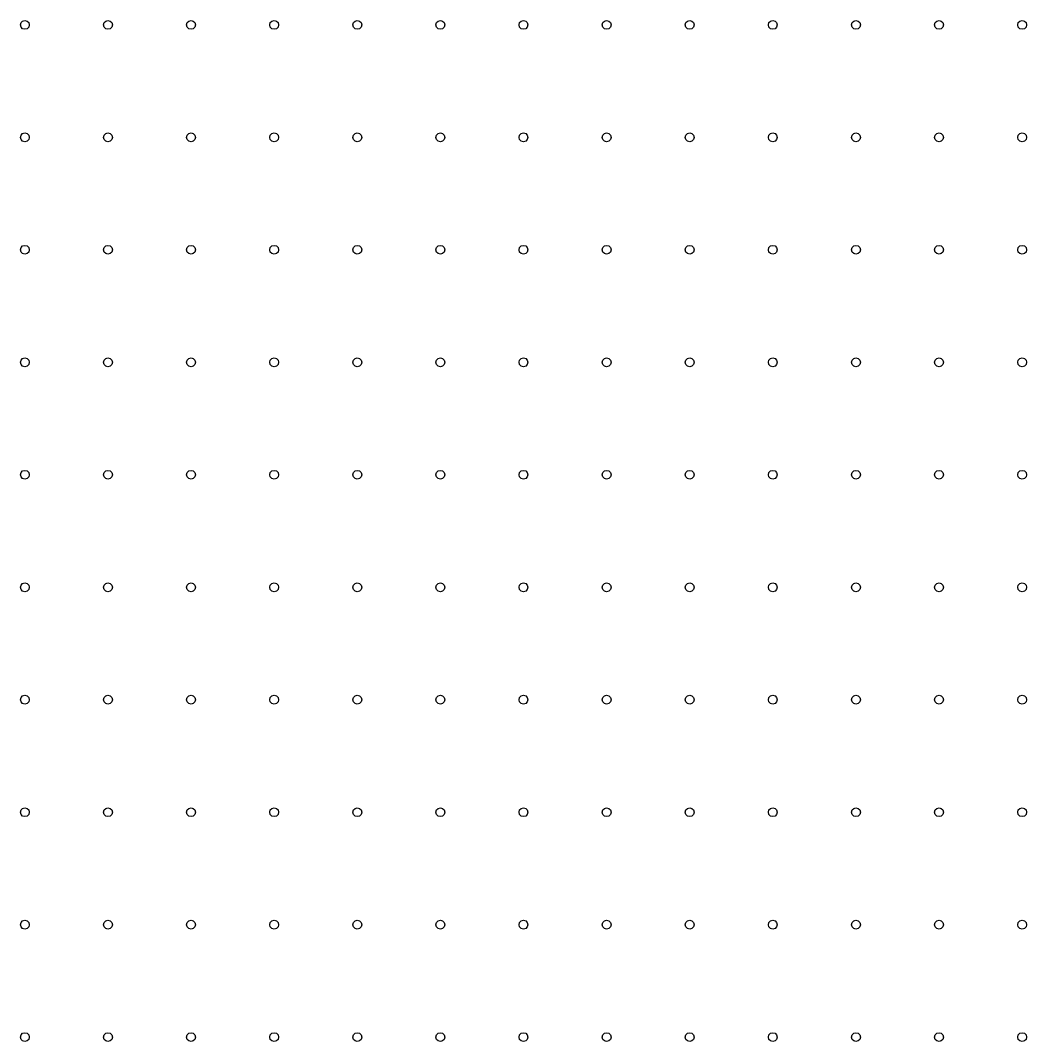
# Model space of a CAD drawing. Extents: x 11 to 212, y 11 to 212.
# Drawn here: x 122.08 to 143.44, y 62.35 to 84.03 of the extents above; entities that cross this region are included whole.
import ezdxf

# ---------------------------------------------------------------- set-up
doc = ezdxf.new("R2010")
doc.units = 0
doc.layers.add('H1', color=7, linetype='continuous')

msp = doc.modelspace()

# ---------------------------------------------------------------- linework, layer by layer
at = {"layer": 'H1'}
for points in [[(122.265, 83.935), (122.252, 83.888), (122.218, 83.854), (122.171, 83.841), (122.124, 83.854), (122.089, 83.888), (122.076, 83.935), (122.089, 83.982), (122.124, 84.017), (122.171, 84.029), (122.218, 84.017), (122.252, 83.982)], [(124.029, 83.935), (124.017, 83.888), (123.982, 83.854), (123.935, 83.841), (123.888, 83.854), (123.854, 83.888), (123.841, 83.935), (123.854, 83.982), (123.888, 84.017), (123.935, 84.029), (123.982, 84.017), (124.017, 83.982)], [(125.794, 83.935), (125.782, 83.888), (125.747, 83.854), (125.7, 83.841), (125.653, 83.854), (125.618, 83.888), (125.606, 83.935), (125.618, 83.982), (125.653, 84.017), (125.7, 84.029), (125.747, 84.017), (125.782, 83.982)], [(127.559, 83.935), (127.546, 83.888), (127.512, 83.854), (127.465, 83.841), (127.418, 83.854), (127.383, 83.888), (127.371, 83.935), (127.383, 83.982), (127.418, 84.017), (127.465, 84.029), (127.512, 84.017), (127.546, 83.982)], [(129.324, 83.935), (129.311, 83.888), (129.276, 83.854), (129.229, 83.841), (129.182, 83.854), (129.148, 83.888), (129.135, 83.935), (129.148, 83.982), (129.182, 84.017), (129.229, 84.029), (129.276, 84.017), (129.311, 83.982)], [(131.088, 83.935), (131.076, 83.888), (131.041, 83.854), (130.994, 83.841), (130.947, 83.854), (130.913, 83.888), (130.9, 83.935), (130.913, 83.982), (130.947, 84.017), (130.994, 84.029), (131.041, 84.017), (131.076, 83.982)], [(132.853, 83.935), (132.84, 83.888), (132.806, 83.854), (132.759, 83.841), (132.712, 83.854), (132.677, 83.888), (132.665, 83.935), (132.677, 83.982), (132.712, 84.017), (132.759, 84.029), (132.806, 84.017), (132.84, 83.982)], [(134.618, 83.935), (134.605, 83.888), (134.571, 83.854), (134.524, 83.841), (134.476, 83.854), (134.442, 83.888), (134.429, 83.935), (134.442, 83.982), (134.476, 84.017), (134.524, 84.029), (134.571, 84.017), (134.605, 83.982)], [(136.382, 83.935), (136.37, 83.888), (136.335, 83.854), (136.288, 83.841), (136.241, 83.854), (136.207, 83.888), (136.194, 83.935), (136.207, 83.982), (136.241, 84.017), (136.288, 84.029), (136.335, 84.017), (136.37, 83.982)], [(138.147, 83.935), (138.134, 83.888), (138.1, 83.854), (138.053, 83.841), (138.006, 83.854), (137.971, 83.888), (137.959, 83.935), (137.971, 83.982), (138.006, 84.017), (138.053, 84.029), (138.1, 84.017), (138.134, 83.982)], [(139.912, 83.935), (139.899, 83.888), (139.865, 83.854), (139.818, 83.841), (139.771, 83.854), (139.736, 83.888), (139.724, 83.935), (139.736, 83.982), (139.771, 84.017), (139.818, 84.029), (139.865, 84.017), (139.899, 83.982)], [(141.676, 83.935), (141.664, 83.888), (141.629, 83.854), (141.582, 83.841), (141.535, 83.854), (141.501, 83.888), (141.488, 83.935), (141.501, 83.982), (141.535, 84.017), (141.582, 84.029), (141.629, 84.017), (141.664, 83.982)], [(143.441, 83.935), (143.429, 83.888), (143.394, 83.854), (143.347, 83.841), (143.3, 83.854), (143.266, 83.888), (143.253, 83.935), (143.266, 83.982), (143.3, 84.017), (143.347, 84.029), (143.394, 84.017), (143.429, 83.982)], [(122.265, 81.547), (122.252, 81.5), (122.218, 81.466), (122.171, 81.453), (122.124, 81.466), (122.089, 81.5), (122.076, 81.547), (122.089, 81.594), (122.124, 81.629), (122.171, 81.641), (122.218, 81.629), (122.252, 81.594)], [(124.029, 81.547), (124.017, 81.5), (123.982, 81.466), (123.935, 81.453), (123.888, 81.466), (123.854, 81.5), (123.841, 81.547), (123.854, 81.594), (123.888, 81.629), (123.935, 81.641), (123.982, 81.629), (124.017, 81.594)], [(125.794, 81.547), (125.782, 81.5), (125.747, 81.466), (125.7, 81.453), (125.653, 81.466), (125.618, 81.5), (125.606, 81.547), (125.618, 81.594), (125.653, 81.629), (125.7, 81.641), (125.747, 81.629), (125.782, 81.594)], [(127.559, 81.547), (127.546, 81.5), (127.512, 81.466), (127.465, 81.453), (127.418, 81.466), (127.383, 81.5), (127.371, 81.547), (127.383, 81.594), (127.418, 81.629), (127.465, 81.641), (127.512, 81.629), (127.546, 81.594)], [(129.324, 81.547), (129.311, 81.5), (129.276, 81.466), (129.229, 81.453), (129.182, 81.466), (129.148, 81.5), (129.135, 81.547), (129.148, 81.594), (129.182, 81.629), (129.229, 81.641), (129.276, 81.629), (129.311, 81.594)], [(131.088, 81.547), (131.076, 81.5), (131.041, 81.466), (130.994, 81.453), (130.947, 81.466), (130.913, 81.5), (130.9, 81.547), (130.913, 81.594), (130.947, 81.629), (130.994, 81.641), (131.041, 81.629), (131.076, 81.594)], [(132.853, 81.547), (132.84, 81.5), (132.806, 81.466), (132.759, 81.453), (132.712, 81.466), (132.677, 81.5), (132.665, 81.547), (132.677, 81.594), (132.712, 81.629), (132.759, 81.641), (132.806, 81.629), (132.84, 81.594)], [(134.618, 81.547), (134.605, 81.5), (134.571, 81.466), (134.524, 81.453), (134.476, 81.466), (134.442, 81.5), (134.429, 81.547), (134.442, 81.594), (134.476, 81.629), (134.524, 81.641), (134.571, 81.629), (134.605, 81.594)], [(136.382, 81.547), (136.37, 81.5), (136.335, 81.466), (136.288, 81.453), (136.241, 81.466), (136.207, 81.5), (136.194, 81.547), (136.207, 81.594), (136.241, 81.629), (136.288, 81.641), (136.335, 81.629), (136.37, 81.594)], [(138.147, 81.547), (138.134, 81.5), (138.1, 81.466), (138.053, 81.453), (138.006, 81.466), (137.971, 81.5), (137.959, 81.547), (137.971, 81.594), (138.006, 81.629), (138.053, 81.641), (138.1, 81.629), (138.134, 81.594)], [(139.912, 81.547), (139.899, 81.5), (139.865, 81.466), (139.818, 81.453), (139.771, 81.466), (139.736, 81.5), (139.724, 81.547), (139.736, 81.594), (139.771, 81.629), (139.818, 81.641), (139.865, 81.629), (139.899, 81.594)], [(141.676, 81.547), (141.664, 81.5), (141.629, 81.466), (141.582, 81.453), (141.535, 81.466), (141.501, 81.5), (141.488, 81.547), (141.501, 81.594), (141.535, 81.629), (141.582, 81.641), (141.629, 81.629), (141.664, 81.594)], [(143.441, 81.547), (143.429, 81.5), (143.394, 81.466), (143.347, 81.453), (143.3, 81.466), (143.266, 81.5), (143.253, 81.547), (143.266, 81.594), (143.3, 81.629), (143.347, 81.641), (143.394, 81.629), (143.429, 81.594)], [(122.265, 79.159), (122.252, 79.112), (122.218, 79.077), (122.171, 79.065), (122.124, 79.077), (122.089, 79.112), (122.076, 79.159), (122.089, 79.206), (122.124, 79.24), (122.171, 79.253), (122.218, 79.24), (122.252, 79.206)], [(124.029, 79.159), (124.017, 79.112), (123.982, 79.077), (123.935, 79.065), (123.888, 79.077), (123.854, 79.112), (123.841, 79.159), (123.854, 79.206), (123.888, 79.24), (123.935, 79.253), (123.982, 79.24), (124.017, 79.206)], [(125.794, 79.159), (125.782, 79.112), (125.747, 79.077), (125.7, 79.065), (125.653, 79.077), (125.618, 79.112), (125.606, 79.159), (125.618, 79.206), (125.653, 79.24), (125.7, 79.253), (125.747, 79.24), (125.782, 79.206)], [(127.559, 79.159), (127.546, 79.112), (127.512, 79.077), (127.465, 79.065), (127.418, 79.077), (127.383, 79.112), (127.371, 79.159), (127.383, 79.206), (127.418, 79.24), (127.465, 79.253), (127.512, 79.24), (127.546, 79.206)], [(129.324, 79.159), (129.311, 79.112), (129.276, 79.077), (129.229, 79.065), (129.182, 79.077), (129.148, 79.112), (129.135, 79.159), (129.148, 79.206), (129.182, 79.24), (129.229, 79.253), (129.276, 79.24), (129.311, 79.206)], [(131.088, 79.159), (131.076, 79.112), (131.041, 79.077), (130.994, 79.065), (130.947, 79.077), (130.913, 79.112), (130.9, 79.159), (130.913, 79.206), (130.947, 79.24), (130.994, 79.253), (131.041, 79.24), (131.076, 79.206)], [(132.853, 79.159), (132.84, 79.112), (132.806, 79.077), (132.759, 79.065), (132.712, 79.077), (132.677, 79.112), (132.665, 79.159), (132.677, 79.206), (132.712, 79.24), (132.759, 79.253), (132.806, 79.24), (132.84, 79.206)], [(134.618, 79.159), (134.605, 79.112), (134.571, 79.077), (134.524, 79.065), (134.476, 79.077), (134.442, 79.112), (134.429, 79.159), (134.442, 79.206), (134.476, 79.24), (134.524, 79.253), (134.571, 79.24), (134.605, 79.206)], [(136.382, 79.159), (136.37, 79.112), (136.335, 79.077), (136.288, 79.065), (136.241, 79.077), (136.207, 79.112), (136.194, 79.159), (136.207, 79.206), (136.241, 79.24), (136.288, 79.253), (136.335, 79.24), (136.37, 79.206)], [(138.147, 79.159), (138.134, 79.112), (138.1, 79.077), (138.053, 79.065), (138.006, 79.077), (137.971, 79.112), (137.959, 79.159), (137.971, 79.206), (138.006, 79.24), (138.053, 79.253), (138.1, 79.24), (138.134, 79.206)], [(139.912, 79.159), (139.899, 79.112), (139.865, 79.077), (139.818, 79.065), (139.771, 79.077), (139.736, 79.112), (139.724, 79.159), (139.736, 79.206), (139.771, 79.24), (139.818, 79.253), (139.865, 79.24), (139.899, 79.206)], [(141.676, 79.159), (141.664, 79.112), (141.629, 79.077), (141.582, 79.065), (141.535, 79.077), (141.501, 79.112), (141.488, 79.159), (141.501, 79.206), (141.535, 79.24), (141.582, 79.253), (141.629, 79.24), (141.664, 79.206)], [(143.441, 79.159), (143.429, 79.112), (143.394, 79.077), (143.347, 79.065), (143.3, 79.077), (143.266, 79.112), (143.253, 79.159), (143.266, 79.206), (143.3, 79.24), (143.347, 79.253), (143.394, 79.24), (143.429, 79.206)], [(122.265, 76.771), (122.252, 76.724), (122.218, 76.689), (122.171, 76.676), (122.124, 76.689), (122.089, 76.724), (122.076, 76.771), (122.089, 76.818), (122.124, 76.852), (122.171, 76.865), (122.218, 76.852), (122.252, 76.818)], [(124.029, 76.771), (124.017, 76.724), (123.982, 76.689), (123.935, 76.676), (123.888, 76.689), (123.854, 76.724), (123.841, 76.771), (123.854, 76.818), (123.888, 76.852), (123.935, 76.865), (123.982, 76.852), (124.017, 76.818)], [(125.794, 76.771), (125.782, 76.724), (125.747, 76.689), (125.7, 76.676), (125.653, 76.689), (125.618, 76.724), (125.606, 76.771), (125.618, 76.818), (125.653, 76.852), (125.7, 76.865), (125.747, 76.852), (125.782, 76.818)], [(127.559, 76.771), (127.546, 76.724), (127.512, 76.689), (127.465, 76.676), (127.418, 76.689), (127.383, 76.724), (127.371, 76.771), (127.383, 76.818), (127.418, 76.852), (127.465, 76.865), (127.512, 76.852), (127.546, 76.818)], [(129.324, 76.771), (129.311, 76.724), (129.276, 76.689), (129.229, 76.676), (129.182, 76.689), (129.148, 76.724), (129.135, 76.771), (129.148, 76.818), (129.182, 76.852), (129.229, 76.865), (129.276, 76.852), (129.311, 76.818)], [(131.088, 76.771), (131.076, 76.724), (131.041, 76.689), (130.994, 76.676), (130.947, 76.689), (130.913, 76.724), (130.9, 76.771), (130.913, 76.818), (130.947, 76.852), (130.994, 76.865), (131.041, 76.852), (131.076, 76.818)], [(132.853, 76.771), (132.84, 76.724), (132.806, 76.689), (132.759, 76.676), (132.712, 76.689), (132.677, 76.724), (132.665, 76.771), (132.677, 76.818), (132.712, 76.852), (132.759, 76.865), (132.806, 76.852), (132.84, 76.818)], [(134.618, 76.771), (134.605, 76.724), (134.571, 76.689), (134.524, 76.676), (134.476, 76.689), (134.442, 76.724), (134.429, 76.771), (134.442, 76.818), (134.476, 76.852), (134.524, 76.865), (134.571, 76.852), (134.605, 76.818)], [(136.382, 76.771), (136.37, 76.724), (136.335, 76.689), (136.288, 76.676), (136.241, 76.689), (136.207, 76.724), (136.194, 76.771), (136.207, 76.818), (136.241, 76.852), (136.288, 76.865), (136.335, 76.852), (136.37, 76.818)], [(138.147, 76.771), (138.134, 76.724), (138.1, 76.689), (138.053, 76.676), (138.006, 76.689), (137.971, 76.724), (137.959, 76.771), (137.971, 76.818), (138.006, 76.852), (138.053, 76.865), (138.1, 76.852), (138.134, 76.818)], [(139.912, 76.771), (139.899, 76.724), (139.865, 76.689), (139.818, 76.676), (139.771, 76.689), (139.736, 76.724), (139.724, 76.771), (139.736, 76.818), (139.771, 76.852), (139.818, 76.865), (139.865, 76.852), (139.899, 76.818)], [(141.676, 76.771), (141.664, 76.724), (141.629, 76.689), (141.582, 76.676), (141.535, 76.689), (141.501, 76.724), (141.488, 76.771), (141.501, 76.818), (141.535, 76.852), (141.582, 76.865), (141.629, 76.852), (141.664, 76.818)], [(143.441, 76.771), (143.429, 76.724), (143.394, 76.689), (143.347, 76.676), (143.3, 76.689), (143.266, 76.724), (143.253, 76.771), (143.266, 76.818), (143.3, 76.852), (143.347, 76.865), (143.394, 76.852), (143.429, 76.818)], [(122.265, 74.382), (122.252, 74.335), (122.218, 74.301), (122.171, 74.288), (122.124, 74.301), (122.089, 74.335), (122.076, 74.382), (122.089, 74.429), (122.124, 74.464), (122.171, 74.476), (122.218, 74.464), (122.252, 74.429)], [(124.029, 74.382), (124.017, 74.335), (123.982, 74.301), (123.935, 74.288), (123.888, 74.301), (123.854, 74.335), (123.841, 74.382), (123.854, 74.429), (123.888, 74.464), (123.935, 74.476), (123.982, 74.464), (124.017, 74.429)], [(125.794, 74.382), (125.782, 74.335), (125.747, 74.301), (125.7, 74.288), (125.653, 74.301), (125.618, 74.335), (125.606, 74.382), (125.618, 74.429), (125.653, 74.464), (125.7, 74.476), (125.747, 74.464), (125.782, 74.429)], [(127.559, 74.382), (127.546, 74.335), (127.512, 74.301), (127.465, 74.288), (127.418, 74.301), (127.383, 74.335), (127.371, 74.382), (127.383, 74.429), (127.418, 74.464), (127.465, 74.476), (127.512, 74.464), (127.546, 74.429)], [(129.324, 74.382), (129.311, 74.335), (129.276, 74.301), (129.229, 74.288), (129.182, 74.301), (129.148, 74.335), (129.135, 74.382), (129.148, 74.429), (129.182, 74.464), (129.229, 74.476), (129.276, 74.464), (129.311, 74.429)], [(131.088, 74.382), (131.076, 74.335), (131.041, 74.301), (130.994, 74.288), (130.947, 74.301), (130.913, 74.335), (130.9, 74.382), (130.913, 74.429), (130.947, 74.464), (130.994, 74.476), (131.041, 74.464), (131.076, 74.429)], [(132.853, 74.382), (132.84, 74.335), (132.806, 74.301), (132.759, 74.288), (132.712, 74.301), (132.677, 74.335), (132.665, 74.382), (132.677, 74.429), (132.712, 74.464), (132.759, 74.476), (132.806, 74.464), (132.84, 74.429)], [(134.618, 74.382), (134.605, 74.335), (134.571, 74.301), (134.524, 74.288), (134.476, 74.301), (134.442, 74.335), (134.429, 74.382), (134.442, 74.429), (134.476, 74.464), (134.524, 74.476), (134.571, 74.464), (134.605, 74.429)], [(136.382, 74.382), (136.37, 74.335), (136.335, 74.301), (136.288, 74.288), (136.241, 74.301), (136.207, 74.335), (136.194, 74.382), (136.207, 74.429), (136.241, 74.464), (136.288, 74.476), (136.335, 74.464), (136.37, 74.429)], [(138.147, 74.382), (138.134, 74.335), (138.1, 74.301), (138.053, 74.288), (138.006, 74.301), (137.971, 74.335), (137.959, 74.382), (137.971, 74.429), (138.006, 74.464), (138.053, 74.476), (138.1, 74.464), (138.134, 74.429)], [(139.912, 74.382), (139.899, 74.335), (139.865, 74.301), (139.818, 74.288), (139.771, 74.301), (139.736, 74.335), (139.724, 74.382), (139.736, 74.429), (139.771, 74.464), (139.818, 74.476), (139.865, 74.464), (139.899, 74.429)], [(141.676, 74.382), (141.664, 74.335), (141.629, 74.301), (141.582, 74.288), (141.535, 74.301), (141.501, 74.335), (141.488, 74.382), (141.501, 74.429), (141.535, 74.464), (141.582, 74.476), (141.629, 74.464), (141.664, 74.429)], [(143.441, 74.382), (143.429, 74.335), (143.394, 74.301), (143.347, 74.288), (143.3, 74.301), (143.266, 74.335), (143.253, 74.382), (143.266, 74.429), (143.3, 74.464), (143.347, 74.476), (143.394, 74.464), (143.429, 74.429)], [(122.265, 71.994), (122.252, 71.947), (122.218, 71.913), (122.171, 71.9), (122.124, 71.913), (122.089, 71.947), (122.076, 71.994), (122.089, 72.041), (122.124, 72.076), (122.171, 72.088), (122.218, 72.076), (122.252, 72.041)], [(124.029, 71.994), (124.017, 71.947), (123.982, 71.913), (123.935, 71.9), (123.888, 71.913), (123.854, 71.947), (123.841, 71.994), (123.854, 72.041), (123.888, 72.076), (123.935, 72.088), (123.982, 72.076), (124.017, 72.041)], [(125.794, 71.994), (125.782, 71.947), (125.747, 71.913), (125.7, 71.9), (125.653, 71.913), (125.618, 71.947), (125.606, 71.994), (125.618, 72.041), (125.653, 72.076), (125.7, 72.088), (125.747, 72.076), (125.782, 72.041)], [(127.559, 71.994), (127.546, 71.947), (127.512, 71.913), (127.465, 71.9), (127.418, 71.913), (127.383, 71.947), (127.371, 71.994), (127.383, 72.041), (127.418, 72.076), (127.465, 72.088), (127.512, 72.076), (127.546, 72.041)], [(129.324, 71.994), (129.311, 71.947), (129.276, 71.913), (129.229, 71.9), (129.182, 71.913), (129.148, 71.947), (129.135, 71.994), (129.148, 72.041), (129.182, 72.076), (129.229, 72.088), (129.276, 72.076), (129.311, 72.041)], [(131.088, 71.994), (131.076, 71.947), (131.041, 71.913), (130.994, 71.9), (130.947, 71.913), (130.913, 71.947), (130.9, 71.994), (130.913, 72.041), (130.947, 72.076), (130.994, 72.088), (131.041, 72.076), (131.076, 72.041)], [(132.853, 71.994), (132.84, 71.947), (132.806, 71.913), (132.759, 71.9), (132.712, 71.913), (132.677, 71.947), (132.665, 71.994), (132.677, 72.041), (132.712, 72.076), (132.759, 72.088), (132.806, 72.076), (132.84, 72.041)], [(134.618, 71.994), (134.605, 71.947), (134.571, 71.913), (134.524, 71.9), (134.476, 71.913), (134.442, 71.947), (134.429, 71.994), (134.442, 72.041), (134.476, 72.076), (134.524, 72.088), (134.571, 72.076), (134.605, 72.041)], [(136.382, 71.994), (136.37, 71.947), (136.335, 71.913), (136.288, 71.9), (136.241, 71.913), (136.207, 71.947), (136.194, 71.994), (136.207, 72.041), (136.241, 72.076), (136.288, 72.088), (136.335, 72.076), (136.37, 72.041)], [(138.147, 71.994), (138.134, 71.947), (138.1, 71.913), (138.053, 71.9), (138.006, 71.913), (137.971, 71.947), (137.959, 71.994), (137.971, 72.041), (138.006, 72.076), (138.053, 72.088), (138.1, 72.076), (138.134, 72.041)], [(139.912, 71.994), (139.899, 71.947), (139.865, 71.913), (139.818, 71.9), (139.771, 71.913), (139.736, 71.947), (139.724, 71.994), (139.736, 72.041), (139.771, 72.076), (139.818, 72.088), (139.865, 72.076), (139.899, 72.041)], [(141.676, 71.994), (141.664, 71.947), (141.629, 71.913), (141.582, 71.9), (141.535, 71.913), (141.501, 71.947), (141.488, 71.994), (141.501, 72.041), (141.535, 72.076), (141.582, 72.088), (141.629, 72.076), (141.664, 72.041)], [(143.441, 71.994), (143.429, 71.947), (143.394, 71.913), (143.347, 71.9), (143.3, 71.913), (143.266, 71.947), (143.253, 71.994), (143.266, 72.041), (143.3, 72.076), (143.347, 72.088), (143.394, 72.076), (143.429, 72.041)], [(122.265, 69.606), (122.252, 69.559), (122.218, 69.524), (122.171, 69.512), (122.124, 69.524), (122.089, 69.559), (122.076, 69.606), (122.089, 69.653), (122.124, 69.687), (122.171, 69.7), (122.218, 69.687), (122.252, 69.653)], [(124.029, 69.606), (124.017, 69.559), (123.982, 69.524), (123.935, 69.512), (123.888, 69.524), (123.854, 69.559), (123.841, 69.606), (123.854, 69.653), (123.888, 69.687), (123.935, 69.7), (123.982, 69.687), (124.017, 69.653)], [(125.794, 69.606), (125.782, 69.559), (125.747, 69.524), (125.7, 69.512), (125.653, 69.524), (125.618, 69.559), (125.606, 69.606), (125.618, 69.653), (125.653, 69.687), (125.7, 69.7), (125.747, 69.687), (125.782, 69.653)], [(127.559, 69.606), (127.546, 69.559), (127.512, 69.524), (127.465, 69.512), (127.418, 69.524), (127.383, 69.559), (127.371, 69.606), (127.383, 69.653), (127.418, 69.687), (127.465, 69.7), (127.512, 69.687), (127.546, 69.653)], [(129.324, 69.606), (129.311, 69.559), (129.276, 69.524), (129.229, 69.512), (129.182, 69.524), (129.148, 69.559), (129.135, 69.606), (129.148, 69.653), (129.182, 69.687), (129.229, 69.7), (129.276, 69.687), (129.311, 69.653)], [(131.088, 69.606), (131.076, 69.559), (131.041, 69.524), (130.994, 69.512), (130.947, 69.524), (130.913, 69.559), (130.9, 69.606), (130.913, 69.653), (130.947, 69.687), (130.994, 69.7), (131.041, 69.687), (131.076, 69.653)], [(132.853, 69.606), (132.84, 69.559), (132.806, 69.524), (132.759, 69.512), (132.712, 69.524), (132.677, 69.559), (132.665, 69.606), (132.677, 69.653), (132.712, 69.687), (132.759, 69.7), (132.806, 69.687), (132.84, 69.653)], [(134.618, 69.606), (134.605, 69.559), (134.571, 69.524), (134.524, 69.512), (134.476, 69.524), (134.442, 69.559), (134.429, 69.606), (134.442, 69.653), (134.476, 69.687), (134.524, 69.7), (134.571, 69.687), (134.605, 69.653)], [(136.382, 69.606), (136.37, 69.559), (136.335, 69.524), (136.288, 69.512), (136.241, 69.524), (136.207, 69.559), (136.194, 69.606), (136.207, 69.653), (136.241, 69.687), (136.288, 69.7), (136.335, 69.687), (136.37, 69.653)], [(138.147, 69.606), (138.134, 69.559), (138.1, 69.524), (138.053, 69.512), (138.006, 69.524), (137.971, 69.559), (137.959, 69.606), (137.971, 69.653), (138.006, 69.687), (138.053, 69.7), (138.1, 69.687), (138.134, 69.653)], [(139.912, 69.606), (139.899, 69.559), (139.865, 69.524), (139.818, 69.512), (139.771, 69.524), (139.736, 69.559), (139.724, 69.606), (139.736, 69.653), (139.771, 69.687), (139.818, 69.7), (139.865, 69.687), (139.899, 69.653)], [(141.676, 69.606), (141.664, 69.559), (141.629, 69.524), (141.582, 69.512), (141.535, 69.524), (141.501, 69.559), (141.488, 69.606), (141.501, 69.653), (141.535, 69.687), (141.582, 69.7), (141.629, 69.687), (141.664, 69.653)], [(143.441, 69.606), (143.429, 69.559), (143.394, 69.524), (143.347, 69.512), (143.3, 69.524), (143.266, 69.559), (143.253, 69.606), (143.266, 69.653), (143.3, 69.687), (143.347, 69.7), (143.394, 69.687), (143.429, 69.653)], [(122.265, 67.218), (122.252, 67.171), (122.218, 67.136), (122.171, 67.124), (122.124, 67.136), (122.089, 67.171), (122.076, 67.218), (122.089, 67.265), (122.124, 67.299), (122.171, 67.312), (122.218, 67.299), (122.252, 67.265)], [(124.029, 67.218), (124.017, 67.171), (123.982, 67.136), (123.935, 67.124), (123.888, 67.136), (123.854, 67.171), (123.841, 67.218), (123.854, 67.265), (123.888, 67.299), (123.935, 67.312), (123.982, 67.299), (124.017, 67.265)], [(125.794, 67.218), (125.782, 67.171), (125.747, 67.136), (125.7, 67.124), (125.653, 67.136), (125.618, 67.171), (125.606, 67.218), (125.618, 67.265), (125.653, 67.299), (125.7, 67.312), (125.747, 67.299), (125.782, 67.265)], [(127.559, 67.218), (127.546, 67.171), (127.512, 67.136), (127.465, 67.124), (127.418, 67.136), (127.383, 67.171), (127.371, 67.218), (127.383, 67.265), (127.418, 67.299), (127.465, 67.312), (127.512, 67.299), (127.546, 67.265)], [(129.324, 67.218), (129.311, 67.171), (129.276, 67.136), (129.229, 67.124), (129.182, 67.136), (129.148, 67.171), (129.135, 67.218), (129.148, 67.265), (129.182, 67.299), (129.229, 67.312), (129.276, 67.299), (129.311, 67.265)], [(131.088, 67.218), (131.076, 67.171), (131.041, 67.136), (130.994, 67.124), (130.947, 67.136), (130.913, 67.171), (130.9, 67.218), (130.913, 67.265), (130.947, 67.299), (130.994, 67.312), (131.041, 67.299), (131.076, 67.265)], [(132.853, 67.218), (132.84, 67.171), (132.806, 67.136), (132.759, 67.124), (132.712, 67.136), (132.677, 67.171), (132.665, 67.218), (132.677, 67.265), (132.712, 67.299), (132.759, 67.312), (132.806, 67.299), (132.84, 67.265)], [(134.618, 67.218), (134.605, 67.171), (134.571, 67.136), (134.524, 67.124), (134.476, 67.136), (134.442, 67.171), (134.429, 67.218), (134.442, 67.265), (134.476, 67.299), (134.524, 67.312), (134.571, 67.299), (134.605, 67.265)], [(136.382, 67.218), (136.37, 67.171), (136.335, 67.136), (136.288, 67.124), (136.241, 67.136), (136.207, 67.171), (136.194, 67.218), (136.207, 67.265), (136.241, 67.299), (136.288, 67.312), (136.335, 67.299), (136.37, 67.265)], [(138.147, 67.218), (138.134, 67.171), (138.1, 67.136), (138.053, 67.124), (138.006, 67.136), (137.971, 67.171), (137.959, 67.218), (137.971, 67.265), (138.006, 67.299), (138.053, 67.312), (138.1, 67.299), (138.134, 67.265)], [(139.912, 67.218), (139.899, 67.171), (139.865, 67.136), (139.818, 67.124), (139.771, 67.136), (139.736, 67.171), (139.724, 67.218), (139.736, 67.265), (139.771, 67.299), (139.818, 67.312), (139.865, 67.299), (139.899, 67.265)], [(141.676, 67.218), (141.664, 67.171), (141.629, 67.136), (141.582, 67.124), (141.535, 67.136), (141.501, 67.171), (141.488, 67.218), (141.501, 67.265), (141.535, 67.299), (141.582, 67.312), (141.629, 67.299), (141.664, 67.265)], [(143.441, 67.218), (143.429, 67.171), (143.394, 67.136), (143.347, 67.124), (143.3, 67.136), (143.266, 67.171), (143.253, 67.218), (143.266, 67.265), (143.3, 67.299), (143.347, 67.312), (143.394, 67.299), (143.429, 67.265)], [(122.265, 64.829), (122.252, 64.782), (122.218, 64.748), (122.171, 64.735), (122.124, 64.748), (122.089, 64.782), (122.076, 64.829), (122.089, 64.876), (122.124, 64.911), (122.171, 64.924), (122.218, 64.911), (122.252, 64.876)], [(124.029, 64.829), (124.017, 64.782), (123.982, 64.748), (123.935, 64.735), (123.888, 64.748), (123.854, 64.782), (123.841, 64.829), (123.854, 64.876), (123.888, 64.911), (123.935, 64.924), (123.982, 64.911), (124.017, 64.876)], [(125.794, 64.829), (125.782, 64.782), (125.747, 64.748), (125.7, 64.735), (125.653, 64.748), (125.618, 64.782), (125.606, 64.829), (125.618, 64.876), (125.653, 64.911), (125.7, 64.924), (125.747, 64.911), (125.782, 64.876)], [(127.559, 64.829), (127.546, 64.782), (127.512, 64.748), (127.465, 64.735), (127.418, 64.748), (127.383, 64.782), (127.371, 64.829), (127.383, 64.876), (127.418, 64.911), (127.465, 64.924), (127.512, 64.911), (127.546, 64.876)], [(129.324, 64.829), (129.311, 64.782), (129.276, 64.748), (129.229, 64.735), (129.182, 64.748), (129.148, 64.782), (129.135, 64.829), (129.148, 64.876), (129.182, 64.911), (129.229, 64.924), (129.276, 64.911), (129.311, 64.876)], [(131.088, 64.829), (131.076, 64.782), (131.041, 64.748), (130.994, 64.735), (130.947, 64.748), (130.913, 64.782), (130.9, 64.829), (130.913, 64.876), (130.947, 64.911), (130.994, 64.924), (131.041, 64.911), (131.076, 64.876)], [(132.853, 64.829), (132.84, 64.782), (132.806, 64.748), (132.759, 64.735), (132.712, 64.748), (132.677, 64.782), (132.665, 64.829), (132.677, 64.876), (132.712, 64.911), (132.759, 64.924), (132.806, 64.911), (132.84, 64.876)], [(134.618, 64.829), (134.605, 64.782), (134.571, 64.748), (134.524, 64.735), (134.476, 64.748), (134.442, 64.782), (134.429, 64.829), (134.442, 64.876), (134.476, 64.911), (134.524, 64.924), (134.571, 64.911), (134.605, 64.876)], [(136.382, 64.829), (136.37, 64.782), (136.335, 64.748), (136.288, 64.735), (136.241, 64.748), (136.207, 64.782), (136.194, 64.829), (136.207, 64.876), (136.241, 64.911), (136.288, 64.924), (136.335, 64.911), (136.37, 64.876)], [(138.147, 64.829), (138.134, 64.782), (138.1, 64.748), (138.053, 64.735), (138.006, 64.748), (137.971, 64.782), (137.959, 64.829), (137.971, 64.876), (138.006, 64.911), (138.053, 64.924), (138.1, 64.911), (138.134, 64.876)], [(139.912, 64.829), (139.899, 64.782), (139.865, 64.748), (139.818, 64.735), (139.771, 64.748), (139.736, 64.782), (139.724, 64.829), (139.736, 64.876), (139.771, 64.911), (139.818, 64.924), (139.865, 64.911), (139.899, 64.876)], [(141.676, 64.829), (141.664, 64.782), (141.629, 64.748), (141.582, 64.735), (141.535, 64.748), (141.501, 64.782), (141.488, 64.829), (141.501, 64.876), (141.535, 64.911), (141.582, 64.924), (141.629, 64.911), (141.664, 64.876)], [(143.441, 64.829), (143.429, 64.782), (143.394, 64.748), (143.347, 64.735), (143.3, 64.748), (143.266, 64.782), (143.253, 64.829), (143.266, 64.876), (143.3, 64.911), (143.347, 64.924), (143.394, 64.911), (143.429, 64.876)], [(122.265, 62.441), (122.252, 62.394), (122.218, 62.36), (122.171, 62.347), (122.124, 62.36), (122.089, 62.394), (122.076, 62.441), (122.089, 62.488), (122.124, 62.523), (122.171, 62.535), (122.218, 62.523), (122.252, 62.488)], [(124.029, 62.441), (124.017, 62.394), (123.982, 62.36), (123.935, 62.347), (123.888, 62.36), (123.854, 62.394), (123.841, 62.441), (123.854, 62.488), (123.888, 62.523), (123.935, 62.535), (123.982, 62.523), (124.017, 62.488)], [(125.794, 62.441), (125.782, 62.394), (125.747, 62.36), (125.7, 62.347), (125.653, 62.36), (125.618, 62.394), (125.606, 62.441), (125.618, 62.488), (125.653, 62.523), (125.7, 62.535), (125.747, 62.523), (125.782, 62.488)], [(127.559, 62.441), (127.546, 62.394), (127.512, 62.36), (127.465, 62.347), (127.418, 62.36), (127.383, 62.394), (127.371, 62.441), (127.383, 62.488), (127.418, 62.523), (127.465, 62.535), (127.512, 62.523), (127.546, 62.488)], [(129.324, 62.441), (129.311, 62.394), (129.276, 62.36), (129.229, 62.347), (129.182, 62.36), (129.148, 62.394), (129.135, 62.441), (129.148, 62.488), (129.182, 62.523), (129.229, 62.535), (129.276, 62.523), (129.311, 62.488)], [(131.088, 62.441), (131.076, 62.394), (131.041, 62.36), (130.994, 62.347), (130.947, 62.36), (130.913, 62.394), (130.9, 62.441), (130.913, 62.488), (130.947, 62.523), (130.994, 62.535), (131.041, 62.523), (131.076, 62.488)], [(132.853, 62.441), (132.84, 62.394), (132.806, 62.36), (132.759, 62.347), (132.712, 62.36), (132.677, 62.394), (132.665, 62.441), (132.677, 62.488), (132.712, 62.523), (132.759, 62.535), (132.806, 62.523), (132.84, 62.488)], [(134.618, 62.441), (134.605, 62.394), (134.571, 62.36), (134.524, 62.347), (134.476, 62.36), (134.442, 62.394), (134.429, 62.441), (134.442, 62.488), (134.476, 62.523), (134.524, 62.535), (134.571, 62.523), (134.605, 62.488)], [(136.382, 62.441), (136.37, 62.394), (136.335, 62.36), (136.288, 62.347), (136.241, 62.36), (136.207, 62.394), (136.194, 62.441), (136.207, 62.488), (136.241, 62.523), (136.288, 62.535), (136.335, 62.523), (136.37, 62.488)], [(138.147, 62.441), (138.134, 62.394), (138.1, 62.36), (138.053, 62.347), (138.006, 62.36), (137.971, 62.394), (137.959, 62.441), (137.971, 62.488), (138.006, 62.523), (138.053, 62.535), (138.1, 62.523), (138.134, 62.488)], [(139.912, 62.441), (139.899, 62.394), (139.865, 62.36), (139.818, 62.347), (139.771, 62.36), (139.736, 62.394), (139.724, 62.441), (139.736, 62.488), (139.771, 62.523), (139.818, 62.535), (139.865, 62.523), (139.899, 62.488)], [(141.676, 62.441), (141.664, 62.394), (141.629, 62.36), (141.582, 62.347), (141.535, 62.36), (141.501, 62.394), (141.488, 62.441), (141.501, 62.488), (141.535, 62.523), (141.582, 62.535), (141.629, 62.523), (141.664, 62.488)], [(143.441, 62.441), (143.429, 62.394), (143.394, 62.36), (143.347, 62.347), (143.3, 62.36), (143.266, 62.394), (143.253, 62.441), (143.266, 62.488), (143.3, 62.523), (143.347, 62.535), (143.394, 62.523), (143.429, 62.488)]]:
    msp.add_lwpolyline(points, close=True, dxfattribs=at)

doc.saveas('drawing.dxf')
